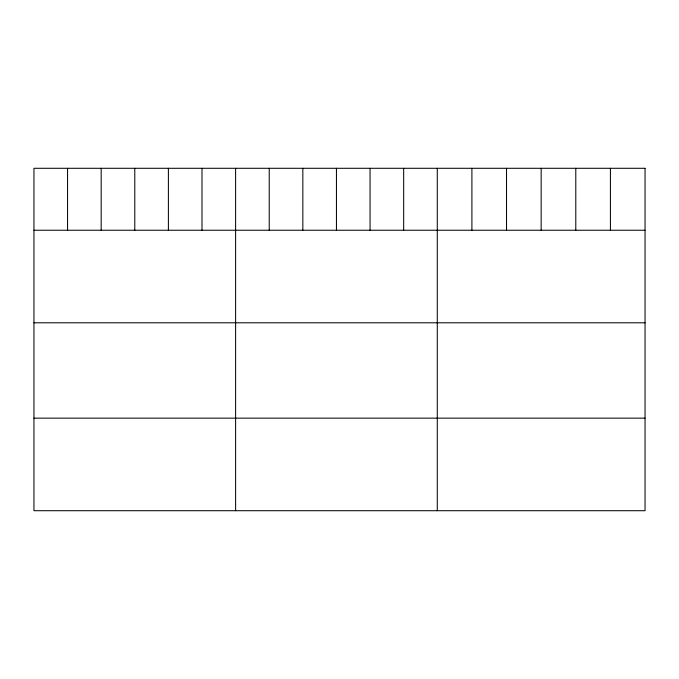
<?xml version="1.0" encoding="UTF-8"?>
<svg xmlns="http://www.w3.org/2000/svg" width="679" height="679" viewBox="0 0 679 679"><rect width="100%" height="100%" fill="white"/><g stroke="black" fill="none" stroke-linecap="round" stroke-linejoin="round"><path stroke-width="1.02" d="M33.95 230.24L645.05 230.24M33.95 322.797L645.05 322.797M33.95 418.154L645.05 418.154M610.421 168.29L610.421 230.24M575.792 168.29L575.792 230.24M541.163 168.29L541.163 230.24M506.534 168.29L506.534 230.24M471.905 168.29L471.905 230.24M437.276 168.29L437.276 510.71M403.666 168.29L403.666 230.24M370.055 168.29L370.055 230.24M336.445 168.29L336.445 230.24M302.834 168.29L302.834 230.24M269.224 168.29L269.224 230.24M235.613 168.29L235.613 510.71M202.002 168.29L202.002 230.24M168.392 168.29L168.392 230.24M134.782 168.29L134.782 230.24M101.171 168.29L101.171 230.24M67.56 168.29L67.56 230.24M645.05 168.29L33.95 168.29L33.95 510.71L645.05 510.71L645.05 168.29"/></g></svg>
